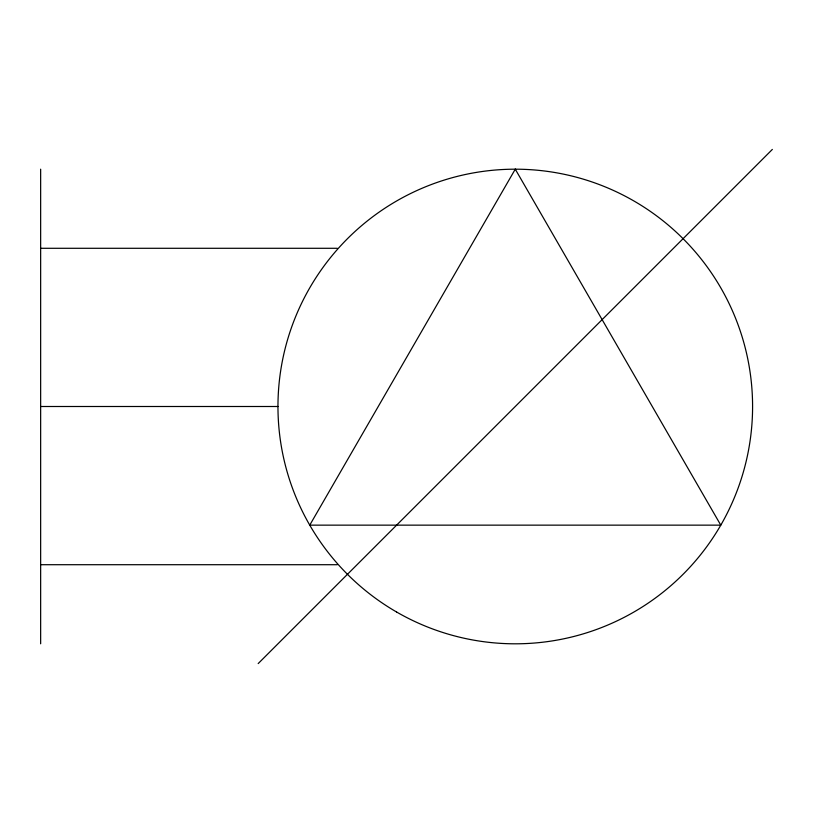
<?xml version="1.0" encoding="UTF-8"?>
<svg xmlns="http://www.w3.org/2000/svg" width="813" height="813" viewBox="0 0 813 813"><rect width="100%" height="100%" fill="white"/><g stroke="black" fill="none" stroke-linecap="round" stroke-linejoin="round"><path stroke-width="1.22" d="M258.178 663.581L772.35 149.419M40.65 248.29L337.283 248.29M40.65 406.5L277.965 406.5M40.65 564.71L337.283 564.71M40.65 169.185L40.65 643.805M515.269 169.185L309.753 525.147L720.785 525.147L515.269 169.185M396.612 612.016A237.315 237.315 0 0 0 752.584 406.5A237.315 237.315 0 0 0 396.612 200.984A237.315 237.315 0 0 0 396.612 612.016"/></g></svg>
